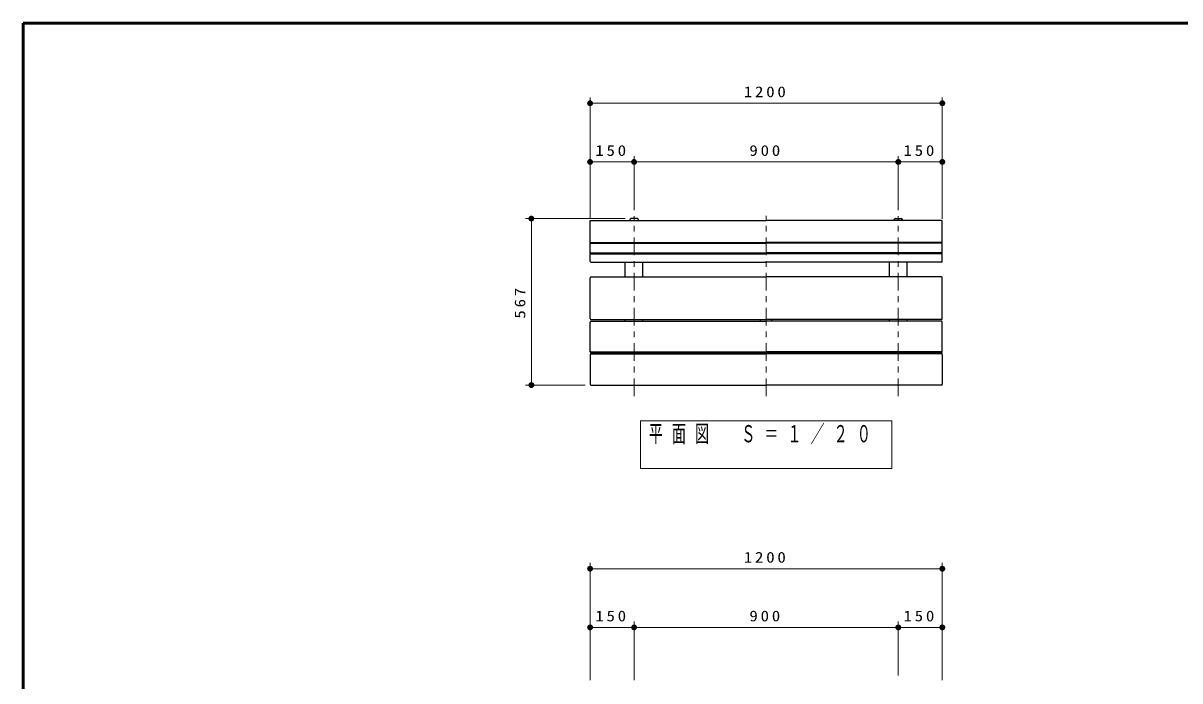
# Model space of a CAD drawing. Units: millimetres on the paper, scale 1:20. Extents: x -385 to 0, y 0 to 267.
# Drawn here: x -385 to -188, y 154.9 to 267 of the extents above; entities that cross this region are included whole.
import ezdxf

# ---------------------------------------------------------------- set-up
doc = ezdxf.new("R2010")
doc.units = ezdxf.units.MM
doc.linetypes.add('USER2', pattern=[6, 3, -1, 1, -1])
doc.layers.add('1_20', color=7, linetype='Continuous', lineweight=25)
doc.layers.add('A3図枠', color=7, linetype='Continuous', lineweight=13)
doc.styles.add('ＭＳ ゴシック', font='')
doc.styles.get('ＭＳ ゴシック').set_extended_font_data('MS Gothic')

# ---------------------------------------------------------------- blocks, each defined once
blk = doc.blocks.new('filled_dot')
at = {"color": 0, "linetype": 'Continuous', "lineweight": -2, "const_width": 1.25}
blk.add_lwpolyline([(-0.625, 0, 1), (0.625, 0, 1)], format="xyb", close=True, dxfattribs=at)

msp = doc.modelspace()

# ---------------------------------------------------------------- linework, layer by layer
at = {"layer": '1_20', "lineweight": 13}
for p, q in [((-288.425, 233.681), (-288.425, 254.352)), ((-228.425, 233.681), (-228.425, 254.352)), ((-288.425, 253.352), (-228.425, 253.352)), ((-280.925, 235.801), (-280.925, 244.352)), ((-280.925, 235.115), (-280.925, 244.352)), ((-235.925, 235.115), (-235.925, 244.352)), ((-288.425, 243.352), (-280.925, 243.352)), ((-280.925, 243.352), (-235.925, 243.352)), ((-235.925, 243.352), (-228.425, 243.352)), ((-282.425, 233.701), (-299.425, 233.701)), ((-298.425, 205.341), (-298.425, 233.701)), ((-289.275, 205.341), (-299.425, 205.341)), ((-279.825, 199.257), (-279.825, 191.123)), ((-237.025, 199.257), (-279.825, 199.257)), ((-237.025, 191.123), (-237.025, 199.257)), ((-279.825, 191.123), (-237.025, 191.123)), ((-288.425, 155.057), (-288.425, 175.057)), ((-288.425, 174.057), (-228.425, 174.057)), ((-228.425, 155.057), (-228.425, 175.057)), ((-288.425, 164.057), (-280.925, 164.057)), ((-280.925, 155.057), (-280.925, 165.057)), ((-280.925, 164.057), (-235.925, 164.057)), ((-235.925, 155.836), (-235.925, 165.057)), ((-235.925, 164.057), (-228.425, 164.057))]:
    msp.add_line(p, q, dxfattribs=at)
at = {"layer": '1_20'}
for p, q in [((-288.425, 226.412), (-288.425, 233.396)), ((-288.275, 233.352), (-258.425, 233.352)), ((-281.675, 233.352), (-281.675, 233.451)), ((-280.425, 233.701), (-281.425, 233.701)), ((-280.175, 233.352), (-280.175, 233.451)), ((-228.575, 233.352), (-258.425, 233.352)), ((-236.675, 233.352), (-236.675, 233.451)), ((-236.425, 233.701), (-235.425, 233.701)), ((-235.175, 233.352), (-235.175, 233.451)), ((-228.425, 226.412), (-228.425, 233.396)), ((-288.275, 229.607), (-258.425, 229.607)), ((-288.275, 229.489), (-258.425, 229.489)), ((-228.575, 229.607), (-258.425, 229.607)), ((-228.575, 229.489), (-258.425, 229.489)), ((-288.275, 227.858), (-258.425, 227.858)), ((-288.275, 227.708), (-258.425, 227.708)), ((-228.575, 227.858), (-258.425, 227.858)), ((-228.575, 227.708), (-258.425, 227.708)), ((-288.275, 226.262), (-258.425, 226.262)), ((-282.425, 223.764), (-282.425, 226.262)), ((-279.425, 223.764), (-279.425, 226.262)), ((-228.575, 226.262), (-258.425, 226.262)), ((-237.425, 223.764), (-237.425, 226.262)), ((-234.425, 223.764), (-234.425, 226.262)), ((-288.425, 216.672), (-288.425, 223.614)), ((-288.275, 223.764), (-258.425, 223.764)), ((-228.575, 223.764), (-258.425, 223.764)), ((-228.425, 216.672), (-228.425, 223.614)), ((-288.425, 211.011), (-288.425, 216.055)), ((-288.275, 216.522), (-258.425, 216.522)), ((-288.275, 216.205), (-258.425, 216.205)), ((-282.425, 216.205), (-282.425, 216.522)), ((-279.425, 216.205), (-279.425, 216.522)), ((-259.375, 216.205), (-259.375, 216.522)), ((-228.575, 216.522), (-258.425, 216.522)), ((-228.575, 216.205), (-258.425, 216.205)), ((-257.475, 216.205), (-257.475, 216.522)), ((-237.425, 216.205), (-237.425, 216.522)), ((-234.425, 216.205), (-234.425, 216.522)), ((-228.425, 211.011), (-228.425, 216.055)), ((-288.275, 210.986), (-258.425, 210.986)), ((-288.275, 210.861), (-258.425, 210.861)), ((-282.425, 210.688), (-282.425, 210.861)), ((-279.425, 210.688), (-279.425, 210.861)), ((-259.375, 210.688), (-259.375, 210.861)), ((-228.575, 210.986), (-258.425, 210.986)), ((-228.575, 210.861), (-258.425, 210.861)), ((-257.475, 210.688), (-257.475, 210.861)), ((-237.425, 210.688), (-237.425, 210.861)), ((-234.425, 210.688), (-234.425, 210.861)), ((-288.425, 210.538), (-288.425, 205.491)), ((-288.275, 210.688), (-258.425, 210.688)), ((-228.575, 210.688), (-258.425, 210.688)), ((-228.425, 210.538), (-228.425, 205.491)), ((-288.275, 205.341), (-258.425, 205.341)), ((-228.575, 205.341), (-258.425, 205.341))]:
    msp.add_line(p, q, dxfattribs=at)
at = {"layer": '1_20', "linetype": 'USER2', "lineweight": 13}
for p, q in [((-280.925, 203.475), (-280.925, 234.115)), ((-258.425, 203.475), (-258.425, 234.159)), ((-235.925, 203.475), (-235.925, 234.115))]:
    msp.add_line(p, q, dxfattribs=at)
at = {"layer": '1_20'}
for centre, radius, start, end in [((-288.275, 233.202), 0.15, 90, 180), ((-281.425, 233.451), 0.25, 90, 180), ((-280.425, 233.451), 0.25, 0, 90), ((-236.425, 233.451), 0.25, 90, 180), ((-235.425, 233.451), 0.25, 0, 90), ((-228.575, 233.202), 0.15, 0, 90), ((-288.275, 229.757), 0.15, 180, 270), ((-288.275, 229.639), 0.15, 180, 270), ((-228.575, 229.757), 0.15, 270, 0), ((-228.575, 229.639), 0.15, 270, 0), ((-288.275, 228.008), 0.15, 180, 270), ((-288.275, 227.858), 0.15, 180, 270), ((-228.575, 228.008), 0.15, 270, 0), ((-228.575, 227.858), 0.15, 270, 0), ((-288.275, 226.412), 0.15, 180, 270), ((-228.575, 226.412), 0.15, 270, 0), ((-288.275, 223.614), 0.15, 90, 180), ((-228.575, 223.614), 0.15, 0, 90), ((-288.275, 216.672), 0.15, 180, 270), ((-288.275, 216.055), 0.15, 90, 180), ((-228.575, 216.672), 0.15, 270, 0), ((-228.575, 216.055), 0.15, 0, 90), ((-288.275, 211.136), 0.15, 180, 270), ((-288.275, 211.011), 0.15, 180, 270), ((-228.575, 211.136), 0.15, 270, 0), ((-228.575, 211.011), 0.15, 270, 0), ((-288.275, 210.538), 0.15, 90, 180), ((-228.575, 210.538), 0.15, 0, 90), ((-288.275, 205.491), 0.15, 180, 270), ((-228.575, 205.491), 0.15, 270, 0)]:
    msp.add_arc(centre, radius, start, end, dxfattribs=at)
at = {"layer": 'A3図枠', "lineweight": 50}
for p, q in [((-385, 267), (-385, 0)), ((0, 267), (-385, 267))]:
    msp.add_line(p, q, dxfattribs=at)

# ---------------------------------------------------------------- block references
at = {"layer": '1_20', "lineweight": 13, "xscale": 0.4, "yscale": 0.4}
for p in [(-288.425, 253.352), (-288.425, 243.352), (-280.925, 243.352), (-235.925, 243.352), (-288.425, 174.057), (-288.425, 164.057), (-280.925, 164.057), (-235.925, 164.057)]:
    msp.add_blockref('filled_dot', p, dxfattribs=at)
for p, rotation in [((-228.425, 253.352), 180), ((-280.925, 243.352), 180), ((-235.925, 243.352), 180), ((-228.425, 243.352), 180), ((-298.425, 233.701), 270), ((-298.425, 205.341), 90), ((-228.425, 174.057), 180), ((-280.925, 164.057), 180), ((-235.925, 164.057), 180), ((-228.425, 164.057), 180)]:
    msp.add_blockref('filled_dot', p, dxfattribs=dict(at, rotation=rotation))

# ---------------------------------------------------------------- texts
at = {"layer": '1_20', "style": 'ＭＳ ゴシック'}
for s, insert, char_height, attachment_point in [('\\T1.33;\\W1.15;1200', (-258.425, 254.352), 1.833, 8), ('\\T1.33;\\W1.15;150', (-284.675, 244.352), 1.833, 8), ('\\T1.33;\\W1.15;900', (-258.425, 244.352), 1.833, 8), ('\\T1.33;\\W1.15;150', (-232.175, 244.352), 1.833, 8), ('\\T1.64;\\W0.6;平面図\u3000Ｓ＝１／２０', (-278.425, 198.523), 2.933, 1), ('\\T1.33;\\W1.15;1200', (-258.425, 175.057), 1.833, 8), ('\\T1.33;\\W1.15;150', (-284.675, 165.057), 1.833, 8), ('\\T1.33;\\W1.15;900', (-258.425, 165.057), 1.833, 8), ('\\T1.33;\\W1.15;150', (-232.175, 165.057), 1.833, 8)]:
    msp.add_mtext(s, dxfattribs=dict(at, insert=insert, char_height=char_height, attachment_point=attachment_point))
at = {"layer": '1_20', "insert": (-299.425, 219.521), "char_height": 1.833, "attachment_point": 8, "rotation": 90, "style": 'ＭＳ ゴシック'}
msp.add_mtext('\\T1.33;\\W1.15;567', dxfattribs=at)

doc.saveas('drawing.dxf')
